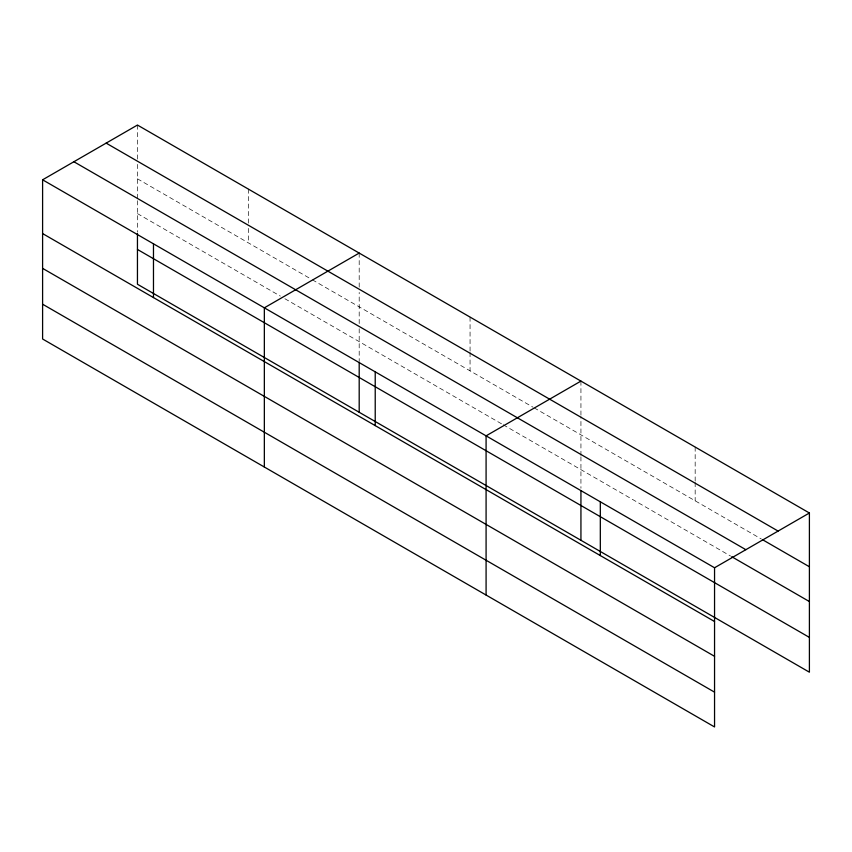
<?xml version="1.0" encoding="UTF-8"?>
<svg xmlns="http://www.w3.org/2000/svg" width="852" height="852" viewBox="0 0 852 852"><rect width="100%" height="100%" fill="white"/><g stroke="black" fill="none" stroke-linecap="round" stroke-linejoin="round"><path stroke-width="0.64" stroke-dasharray="4.26 3.19" d="M359.193 328.744L359.193 361.546M359.193 323.59L359.193 292.417M580.936 456.768L580.936 488.239M580.936 455.479L580.936 416.5M137.449 178.814L311.182 279.126M312.322 279.786L532.926 407.149M534.076 407.81L761.422 539.06M137.449 213.607L280.319 296.091M284.898 298.732L502.062 424.115M503.212 424.775L730.579 556.047M695.168 447.044L695.168 481.146M695.168 482.456L695.168 500.816M580.936 381.1L580.936 415.19M470.059 317.082L470.059 351.184M470.059 352.494L470.059 370.854M359.193 253.076L359.193 287.167M248.315 189.059L248.315 223.16M248.315 228.4L248.315 242.831M137.449 125.052L137.449 159.143M137.449 164.393L137.449 199.432M137.449 200.721L137.449 232.191"/><path stroke-width="1.28" d="M42.6 179.804L714.551 567.762L714.551 726.948L42.6 339L42.6 179.804L137.449 125.052L809.4 513L809.4 672.196L137.449 284.238L137.449 233.523M359.193 253.076L264.344 307.828L264.344 467.024M580.936 381.1L486.087 435.851L486.087 595.047M714.551 567.762L809.4 513M106.149 143.125L778.1 531.073M762.561 539.721L809.4 566.761M73.9 161.742L745.851 549.689M731.719 556.707L809.4 601.555M137.449 249.455L809.4 637.402M42.6 233.576L714.551 621.523M42.6 268.359L714.551 656.317M42.6 304.207L714.551 692.154M600.319 501.807L600.319 555.568M580.936 490.89L580.936 540.285M375.221 371.845L375.221 425.606M359.193 362.867L359.193 412.262M153.477 243.821L153.477 297.582"/></g></svg>
